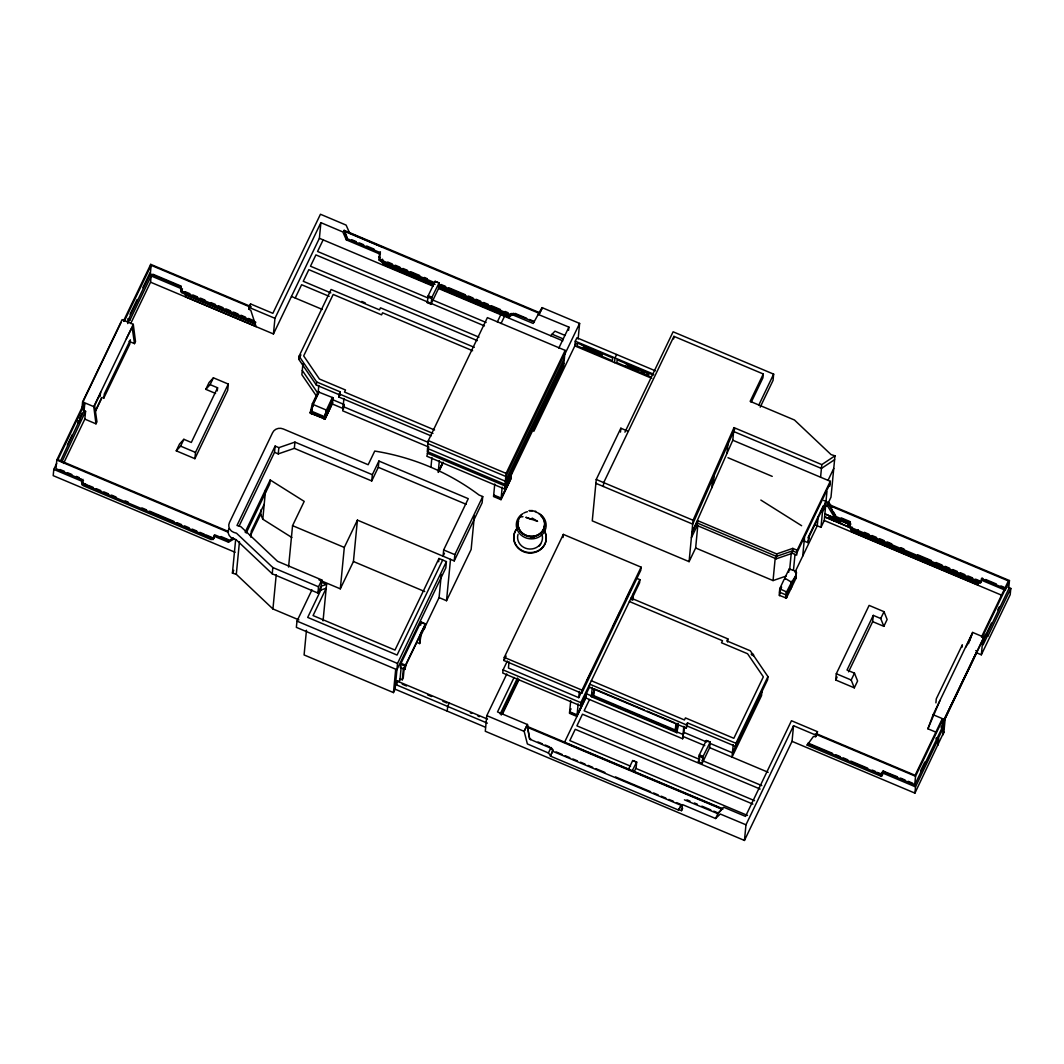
<?xml version="1.0" encoding="UTF-8"?>
<svg xmlns="http://www.w3.org/2000/svg" width="1064" height="1064" viewBox="0 0 1064 1064"><rect width="100%" height="100%" fill="white"/><g stroke="black" fill="none" stroke-linecap="round" stroke-linejoin="round"><path stroke-width="1.5" d="M99.963 396.752L100.654 392.27M256.065 326.648L255.094 323.629L181.306 292.547L180.468 288.291L151.168 275.948L129.914 320.104L129.954 319.067M421.012 621.921L425.48 623.797L425.174 627.055L424.19 629.103L424.15 627.068L406.395 664.056L404.825 669.429L400.357 667.54L400.782 663.87L420.945 621.895L420.706 625.18M425.414 623.77L405.451 665.266L404.825 669.429M987.951 634.982L987.831 636.272L1010.8 588.432L1007.741 587.142M83.192 403.615L83.458 400.875L120.99 322.698M56.631 463.492L53.799 469.384L53.2 475.648L235.078 552.256M79.507 420.253L84.096 410.691L84.774 403.628L84.043 403.323L56.804 460.034L55.98 468.652L82.207 479.718L82.394 483.681L211.576 538.105L213.917 538.038L214.463 534.726L229.132 540.805L233.016 538.557M76.808 421.238L77.127 419.588M80.066 419.083L60.542 460.991M81.848 409.733L82.593 401.913L122.107 319.626L133.279 324.334L135.5 341.544L134.503 343.632L129.063 341.331M83.497 408.962L84.043 403.323M63.534 463.452L84.814 419.123L85.572 411.303L83.364 410.372M80.452 478.96L82.726 480.25L82.979 479.345M150.436 267.224L150.702 264.351L251.064 306.618M127.334 321.767L150.317 273.927L151.141 265.322L250.652 307.243M130.712 323.549L150.556 282.199L151.168 275.948M152.87 274.206L181.252 286.163L181.292 291.177L187.051 293.318M181.678 289.9L181.292 291.177M205.804 389.331L210.127 384.636L217.575 387.775L191.321 442.451L183.873 439.312L179.55 443.994L176.265 450.83L194.885 458.677L195.497 452.413L228.308 384.077L213.412 377.813L209.076 382.495L205.804 389.331L215.58 393.441M217.269 390.9L217.575 387.775M53.799 469.384L81.542 481.088L81.835 484.067A2.234 0.811 25.6 0 0 83.976 486.009L210.925 539.475L213.252 539.421L213.798 536.096L228.467 542.174L233.934 539.022M228.308 384.077L227.696 390.342L194.885 458.677M182.463 288.796L181.319 290.898L255.759 322.246L255.094 323.629L250.865 310.502L248.763 308.919L250.559 303.932L272.863 313.335L320.45 214.25L346.119 225.103L349.617 233.043L383.053 247.38M250.559 303.932L248.763 308.919M298.891 619.886L272.929 608.954L236.301 574.334L232.418 573.124L235.636 539.701M236.301 574.334L239.453 541.696M250.718 537.107L251.303 531.082L264.231 504.163M150.556 282.199L273.448 333.963L274.951 318.322L320.889 222.655L342.834 231.939L346.332 239.879L379.449 253.87L379.223 260.241L382.162 262.13L435.056 284.421M250.293 535.897L260.693 514.218L261.132 509.709M291.908 537.533L262.781 519.205L265.601 489.812M288.57 567.046L292.56 525.656L304.211 501.383L270.203 479.984L269.83 483.827L246.196 533.051M274.525 452.333L275.124 446.082L278.848 447.651L294.941 442.105L372.347 474.704L371.735 480.955L294.342 448.356L278.249 453.902L274.525 452.333L239.201 525.895M278.249 453.902L278.848 447.651M323.057 620.857L326.568 584.362L321.195 586.211L317.923 593.047L272.224 573.802L272.823 567.538L236.514 533.224L233.694 532.346A7.834 7.222 5.5 0 1 229.452 522.557L272.597 432.689A8.007 7.381 5.5 0 1 283.33 428.992L368.171 464.729L374.741 451.07A222.961 205.698 5.5 0 1 479 494.986L482.724 496.556L482.125 502.807L454.235 560.901L357.411 520.123L344.297 547.441L340.307 588.831L319 579.867M272.929 608.954L276.228 574.666M431.133 435.894L338.857 397.018L339.842 394.97L316.367 385.088L298.771 359.299L299.077 356.174L331.09 289.488L379.502 309.877L380.486 307.815L474.278 347.329M294.342 448.356L294.941 442.105M302.908 363.928L301.87 374.701L316.713 396.446M273.448 333.963L319.386 238.296L320.889 222.655M332.62 403.15L325.039 419.163L310.143 412.885L312.337 403.841L318.242 391.539L318.961 392.177L313.055 404.466L310.622 413.337L312.138 413.63M310.622 413.337L324.32 418.405L324.759 416.649M310.901 413.204L313.082 404.16L318.987 391.858M311.38 410.957L311.273 412.087L324.653 417.726L326.435 410.106L332.367 397.497L333.138 397.816L332.221 403.296M316.367 385.088L316.673 381.963L299.077 356.174M318.828 385.394L318.043 393.534L302.282 370.432M311.952 589.895L296.976 621.11L296.364 627.361L396.912 669.708L445.816 567.87L446.414 561.606L438.967 558.48L394.983 650.064L313.069 615.564L326.196 588.219L320.836 590.068L307.695 617.413L397.072 655.052L442.691 560.036M324.281 418.844L326.462 409.8L327.22 410.119L325.039 419.163M323.336 418.338L324.773 419.296L332.713 402.179M306.459 630.247L304.091 654.945L393.454 692.598L395.103 689.179L397.51 663.457L446.414 561.606M332.367 397.497L318.961 392.177M324.773 419.296L332.048 403.628M317.923 593.047L318.522 586.796L321.807 579.96L277.518 561.3L240.89 526.693L236.993 525.483L275.124 446.082M338.857 397.018L340.148 391.845L316.673 381.963M320.836 590.068L321.807 579.96M339.842 394.97L340.148 391.845M343.911 398.428L342.714 410.824L428.952 447.146M343.832 407.352L344.111 404.506L332.527 399.625M379.223 260.241L380.234 252.647L346.97 238.536L344.151 230.343L539.249 312.537L533.21 323.456L512.609 314.798L510.161 316.048L438.78 285.99M340.307 588.831L353.434 561.513L357.411 520.123M371.735 480.955L378.305 467.296L378.904 461.031L468.28 498.684L443.661 549.942L443.063 556.193L444.473 553.267M427.276 302.628L428.207 295.699L435.096 281.348L439.073 282.958L438.541 288.49L431 304.198L427.276 302.628L427.595 301.95M393.454 692.598L395.675 669.535M431 304.198L431.931 297.268L439.073 282.958M396.885 684.192L397.191 681.066L487.485 719.104M401.195 666.968L399.971 679.79L398.987 681.838L400.051 678.845L402.285 679.79L403.269 677.741L404.227 667.913M402.285 679.79L403.429 667.913M428.486 450.285L426.824 456.243L504.589 489.001L563.641 366.003L563.947 362.877L504.881 485.876L504.589 489.001M428.327 440.616L427.276 451.562L505.041 484.32L564.093 361.321L565.157 350.375L487.392 317.617L428.327 440.616L506.092 473.374L505.041 484.32M430.987 466.923L431.891 457.533M417.447 642.629L419.682 643.574L420.626 633.745M421.663 631.138L419.682 643.574M439.339 460.672L438.275 471.631L442.491 462.853M438.647 561.739L438.967 558.48M420.825 635.607L439.073 597.582L441.294 574.533M439.073 597.582L446.521 600.721L450.511 559.332M454.235 560.901L454.833 554.65L482.724 496.556M447.213 711.124L447.665 706.429L449.301 703.011M474.358 516.04L471.139 549.463L446.521 600.721M510.161 316.048L510.866 314.08L513.26 313.454L534.421 322.046M494.747 484.027L493.55 496.529L500.998 499.668L510.84 479.172L511.598 471.352M500.998 499.668L502.195 487.152M506.797 673.964L486.793 715.633L485.29 731.274L744.454 840.44L792.042 741.355L793.544 725.715L815.849 735.118L815.702 736.674L813.468 736.434L807.137 745.119L880.939 776.188L882.894 770.988M507.342 661.01L503.073 669.894L502.767 673.02L580.532 705.778L589.403 687.291L589.709 684.165L686.533 724.943L686.227 728.082L589.403 687.291M503.964 660.518L504.269 657.392L563.335 534.394L641.1 567.152L640.794 570.277L581.729 693.276L503.964 660.518L506.105 656.076M509.031 661.795L508.432 668.046L578.75 697.665L583.032 688.741M534.274 426.624L533.822 431.306L575.93 343.619M568.588 330.292L568.894 327.113L538.331 314.478M655.358 370.817L576.927 337.78L575.278 341.198L574.826 345.893L651.767 378.305M578.111 339.057L579.614 323.416L542.028 307.616L538.557 313.614M563.029 537.519L563.335 534.394M678.433 810.023L681.545 804.903L678.433 810.023L550.434 756.105L553.134 749.987L551.046 747.487L548.412 752.98L550.5 755.48M550.434 756.105L552.801 750.679L550.713 748.165L529.752 739.174L527.425 726.486L722.509 808.667L717.894 813.707L684.418 799.835M570.703 700.79L569.493 713.306L576.941 716.444L578.151 703.929M628.305 431.359L620.857 428.22L596.252 479.478L592.262 520.868L689.086 561.646L695.643 547.987L697.784 525.696M578.75 697.665L579.348 691.414M580.532 705.778L580.824 702.652L639.89 579.654L636.844 578.364M581.729 693.276L582.035 690.15L641.1 567.152M614.54 362.625L614.992 357.93L616.641 354.512M603.328 486.461L603.7 482.617L673.924 336.357L763.3 373.996L762.928 377.84L751.184 402.312M564.439 742.486L585.812 697.957L586.224 693.688L683.048 734.479L684.032 732.431L706.722 741.98M620.485 432.077L620.857 428.22M632.721 600.269L633.319 594.018M639.89 579.654L639.584 582.779L631.418 599.803M673.672 338.911L673.924 336.357M628.545 769.166L632.681 760.561L636.671 762.063L636.126 767.703L634.144 771.812L722.882 809.199M689.086 561.646L693.063 520.256L734 427.622L821.794 464.609L834.974 455.818L831.077 454.607L794.449 420.001L750.16 401.341L763.3 373.996M697.239 525.563L697.718 520.668L776.693 553.932L792.786 548.386L797.175 550.234L796.697 555.129L792.321 553.28L776.228 558.826L697.239 525.563L691.374 537.772M585.812 697.957L682.636 738.749L683.833 726.34M682.636 738.749L684.498 727.55M687.211 726.02L687.517 722.895L735.916 743.284L735.623 746.423L687.211 726.02L686.227 728.082M711.75 487.857L712.587 479.093M679.244 809.717L681.505 810.662L682.556 804.623L715.593 818.509L720.288 814.026L745.97 824.799L744.454 840.44M713.279 484.386L714.13 475.621M727.044 453.224L727.896 444.459M698.41 761.824L699.341 754.881L706.23 740.531L710.22 742.047L709.688 747.673L702.134 763.393L698.41 761.824L699.779 758.965M697.718 520.668L691.853 532.878L732.79 440.243L734 427.622M702.134 763.393L703.065 756.451L710.22 742.047M727.55 642.004L727.856 638.879L631.032 598.088M732.032 757.089L733.216 744.68M624.927 432.157L673.113 331.795L773.648 374.142L773.049 380.407L760.215 407.153M752.66 655.437L752.767 654.307L751.516 653.655L753.525 654.626L753.392 655.903M695.643 547.987L773.049 580.585L775.191 558.307M776.228 558.826L776.693 553.932M727.856 638.879L726.872 640.927L750.346 650.809L767.942 676.598L767.636 679.723L735.623 746.423M779.779 588.379L779.207 595.308L786.363 598.088L790.938 588.804L790.472 587.9L791.51 587.594L795.859 578.523L796.005 571.368L789.235 568.921L784.713 578.111L791.563 582.247L786.575 591.956L779.713 588.764L784.101 579.414L785.126 579.109M779.593 595.641L780.205 589.376M785.551 598.154L786.256 591.93M788.677 572.352L788.983 569.227M786.629 597.782L787.227 591.518M789.594 570.264L791.284 552.761M792.321 553.28L792.786 548.386M790.898 588.897L791.496 582.633M791.563 587.501C788.903 581.808 798.372 575.93 796.005 571.368M793.478 570.238L795.008 554.331M795.819 578.617L796.431 572.366M802.708 556.113L804.517 537.307M804.637 540.06L804.158 541.057L807.882 542.627L809.318 535.897M820.583 477.231L821.794 464.609M818.136 516.745L817.272 525.776L794.968 572.219M814.785 524.725L820.996 527.345L822.445 512.289L825.731 505.453L827.938 506.544L834.628 517.556L849.139 523.714L849.178 527.332L851.306 529.274L978.268 582.753A2.234 0.811 25.6 0 0 980.596 582.686L981.407 580.173L1005.427 590.281M826.023 501.171L826.941 491.621M820.996 527.345L824.281 520.496L826.01 501.596L809.318 536.256M829.8 486.195L830.266 481.3L732.79 440.243M834.974 455.818L830.984 497.207L828.125 503.166M721.02 809.491L723.746 807.23L745.518 816.394L791.456 720.727L817.498 731.7L815.702 736.674M824.627 516.958L847.862 526.733L848.234 523.714L841.797 521.014L839.523 521.52L841.531 523.821M847.862 526.733L848.234 523.714M832.447 510.281L828.949 504.509L835.28 516.213L849.87 522.424L849.83 525.988L851.958 527.93M873.278 615.378L847.024 670.041L854.472 673.179L857.597 681L854.312 687.836L835.692 679.989L836.304 673.738L869.115 605.403L884.011 611.68L887.123 619.501L883.851 626.337L872.679 621.629L873.278 615.378L880.726 618.517L883.851 626.337M876.803 772.291L880.566 773.581M882.535 774.712L881.577 776.467M883.639 771.307L897.444 776.8M877.906 773.581L882.202 775.39L882.575 771.653L883.346 771.653L914.721 784.86L915.545 776.268L942.771 719.583L942.026 719.277L915.12 775.297L817.139 734.014M792.042 741.355L914.92 793.119L915.519 786.855L938.514 738.709M937.889 745.279L938.661 737.525L943.555 727.244L941.347 726.313L941.188 727.869M941.746 722.084L942.026 719.277M942.771 719.583L941.933 728.188L914.721 784.86M942.797 735.064L944.3 719.424L983.814 637.137L972.642 632.428L933.128 714.715L927.901 728.787L936.28 732.311M914.92 793.119L943.888 732.045M962.109 647.125L962.335 644.797L936.267 698.875L935.908 702.852M944.207 720.74L976.885 651.953M983.814 579.561L981.474 578.896L981.819 578.191M983.814 637.137L983.056 644.957L987.897 634.969M985.424 637.482L985.583 635.913M986.341 635.314L985.69 634.064M1007.967 585.24L1008.233 582.367M981.487 636.95L1008.379 580.931L827.513 504.748L827.859 504.057L1009.457 580.545L1008.632 589.163L986.315 635.634M1010.8 588.432L1010.202 594.683L981.327 654.799L976.792 652.884M943.795 732.976L945.231 718.227M981.327 654.799L982.777 640.049L944.3 719.796M678.234 723.853L676.957 732.75L591.358 696.681L592.302 687.224M592.169 692.504L591.358 696.681M644.132 709.874L594.071 688.78L593.273 696.681L594.404 689.339M675.986 723.294L675.201 731.207L676.159 725.435M676.957 732.75L677.901 723.294M405.145 666.17L400.676 664.282M313.282 404.001L311.34 411.116L324.733 416.756L326.276 411.037M311.114 412.3L311.313 411.595M968.453 643.693L972.642 632.428M969.304 641.206L971.605 635.341L965.992 647.032M809.199 536.522L807.882 542.627M734.878 428.672L692.691 524.113L595.88 483.335M940.031 700.351L927.901 728.787M123.49 321.022L150.702 264.351M84.774 403.628L57.882 459.648L228.521 531.521M124.235 321.341L151.141 265.322M79.321 418.777L82.008 413.178M130.034 314.292L137.123 299.529M142.789 287.719L149.878 272.956M67.325 445.018L72.285 434.684M85.572 411.303L61.978 461.696M127.693 323.562L129.914 319.054M84.814 419.123L95.986 423.831L93.765 406.621L133.279 324.334M100.242 393.893L94.63 405.584L96.957 421.796L95.986 423.831M95.162 411.196L101.532 397.923M95.068 412.14L102.144 397.391M82.487 482.684L82.832 481.992L82.726 482.99L87.394 484.958M84.628 484.625L84.96 483.934M88.285 486.168L88.618 485.463L93.193 487.392M182.064 291.204L181.638 290.233M176.265 450.83L180.601 446.135L183.873 439.312M210.127 384.636L213.412 377.813M295.22 298.026L301.604 284.726L329.175 296.337M323.137 239.879L317.564 251.476L427.715 297.867M346.332 239.879L347.303 237.857L344.151 230.343M205.618 535.591L205.964 534.886L211.922 537.4M210.925 539.475L211.576 538.105M298.771 359.299L300.913 354.857M213.252 539.421L213.917 538.038M228.467 542.174L229.465 540.1M245.132 532.186L270.203 479.984M379.077 253.671L380.42 251.849M379.795 254.296L380.433 252.953M381.484 261.199L382.455 259.177M232.418 573.124L233.761 570.304M382.162 262.13L383.133 260.108M310.143 412.885L311.553 409.746M327.22 410.119L333.138 397.816M344.111 404.506L343.127 406.554L427.848 442.238M372.347 474.704L378.904 461.031M497.327 321.953L500.798 314.705M501.038 323.509L504.522 316.274M510.228 315.423L511.199 313.401M512.609 314.798L513.26 313.454M438.208 472.403L443.116 462.175M438.834 471.724L443.05 462.946M542.321 307.709L538.956 314.505L542.441 307.762M397.191 681.066L395.555 684.485L487.379 723.161M558.813 348.101L568.894 327.113M506.092 473.374L565.157 350.375M564.851 353.461L505.799 476.473L428.034 443.715M564.612 354.671L579.614 323.416M564.399 358.209L505.334 481.207L427.568 448.449M510.986 477.603L501.144 498.112L493.696 494.973M510.919 478.388L501.078 498.883L493.63 495.758M514.072 677.462L497.513 711.936L527.451 724.544L528.688 728.082M500.2 713.984L517.463 678.021M501.25 715.048L518.514 679.085M502.487 714.09L519.033 679.617M486.793 715.633L524.087 731.34L527.345 724.491M548.412 752.98L527.372 743.922L524.166 731.38L527.451 724.544M529.606 738.948L527.425 726.486M530.431 739.626L530.763 738.935M571.049 708.824L569.639 711.75L577.087 714.888L585.958 696.401M586.61 681.293L591.624 670.865M613.077 626.177L620.219 611.295M625.938 599.378L630.952 588.951M585.892 697.186L577.021 715.66L569.572 712.534M589.536 699.527L584.136 710.779L698.995 759.164M758.672 405.357L773.648 374.142M632.269 770.735L636.671 762.063M686.533 724.943L687.517 722.895M828.031 480.356L833.75 468.439M797.175 550.234L830.266 481.3M830.026 483.748L796.936 552.682L792.56 550.833L776.467 556.379L697.479 523.116M781.614 587.075L779.513 592.183L786.376 595.069L791.164 585.094M807.909 537.905L823.39 505.666L825.252 506.451L825.558 502.7L825.105 503.365M827.366 506.132L829.016 502.713L832.101 507.249M681.505 810.662L682.649 808.254M834.628 517.556L835.612 515.508L833.245 511.598M735.916 743.284L767.942 676.598M731.966 757.209L761.531 695.63L761.944 691.361L732.431 752.82L709.741 743.257M849.418 522.158L849.75 521.466L841.278 517.889M850.136 522.796L850.389 521.892M849.178 527.332L850.814 523.9M851.306 529.274L852.304 527.225M715.593 818.509L718.227 813.016L721.432 809.757M857.917 530.431L858.262 529.739M745.97 824.799L793.544 725.715M835.692 679.989L837.129 677.023M807.137 745.119L808.121 743.084L832.54 753.365M815.849 735.118L817.498 731.7M848.553 671.863L872.679 621.629M854.312 687.836L851.2 680.016L854.472 673.179M880.726 618.517L884.011 611.68M880.832 776.148L881.817 774.113L882.561 774.419M975.262 579.867L975.595 579.162L979.252 580.691L978.907 581.396M881.923 772.983L883.665 770.988M848.979 526.667L981.141 582.341L981.487 578.856L982.591 578.204M982.218 637.269L1009.457 580.545M944.446 718.905L976.965 651.088L975.768 650.583M982.817 639.797L984.16 637.004M984.838 635.594L985.397 634.437M986.594 633.186L991.488 622.999M997.766 609.911L999.163 606.999M920.586 770.802L924.776 762.063M982.883 641.512L986.142 634.756M126.377 338.698L132.162 327.406L134.503 343.632M425.188 624.169L420.719 622.294M792.161 581.25L791.084 581.622M522.929 516.599L522.823 516.785A13.46 4.815 29.3 0 0 518.979 518.727M531.774 518.74L531.402 519.405L525.855 517.317L537.573 521.373L532.146 518.075M550.647 335.705L554.956 331.17L565.077 335.439M834.602 459.675L821.421 468.453L733.628 431.479M230.768 539.355L233.362 537.852M773.049 580.585L786.216 576.05M839.403 520.003L837.036 520.469L839.137 522.823M837.169 519.059L834.735 519.498L836.889 521.879M836.942 518.966L834.482 519.392L836.676 521.786M636.219 370.777L638.852 370.418L634.516 367.133M834.615 517.982L831.822 518.274L834.349 520.801M599.498 355.31L602.317 355.03L598.141 351.812M631.564 368.809L634.383 368.53L630.327 365.364M834.415 517.902L831.489 518.128L834.149 520.722M831.955 516.865L828.962 517.064L831.689 519.684M640.023 372.373L643.108 372.214L638.999 369.009M529.433 510.64L535.817 511.279M529.074 510.654L532.479 510.56M630.061 368.184L633.399 368.117L628.944 364.779M791.097 584.814L796.125 575.491L795.712 574.494M634.25 369.94L637.655 369.913L633.532 366.708M641.18 372.866L644.611 372.839L640.302 369.567M644.957 374.462L648.801 374.608L644.744 371.429M593.818 352.916L598.008 353.208L594.084 350.096M589.656 351.16L593.951 351.506L589.922 348.34M591.132 351.785L595.441 352.131L591.398 348.965M595.308 353.541L599.631 353.9L595.587 350.734M585.24 349.298L589.788 349.75L585.506 346.478M586.65 349.896L591.265 350.375L586.916 347.077M581.981 347.928L586.783 348.487L582.247 345.108M625.22 366.136L630.194 366.774L625.486 363.329M361.787 301.405L365.258 302.934M982.152 578.856L1006.065 588.924M882.588 772.983L915.519 786.855M343.832 231.061L538.916 313.228M351.772 239.733L356.241 241.621M359.206 242.871L363.675 244.747M366.654 246.01L374.102 249.136M515.029 313.388L526.627 318.269M529.526 319.493L533.875 321.328M378.771 256.823L380.008 257.342M435.096 281.348L438.82 282.918M387.708 262.037L392.284 263.965M395.329 265.242L399.904 267.17M402.95 268.461L407.512 270.376M410.571 271.666L419.708 275.51M424.283 277.438L427.329 278.728M441.041 284.5L445.617 286.429M448.662 287.706L465.42 294.768M468.466 296.058L473.041 297.987M476.087 299.263L480.662 301.192M483.708 302.469L488.283 304.397M491.329 305.687L500.466 309.531M505.041 311.459L508.087 312.736M379.861 258.898L382.814 260.8M575.278 341.198L653.708 374.235M379.981 259.603L434.617 282.612M439.193 284.54L510.813 314.705M653.336 375.06L617.147 359.805L616.867 362.625L650.982 376.988M433.514 284.367L382.814 263.007L382.694 264.298L433.394 285.644M438.727 286.562L509.576 316.407L509.443 317.684L438.607 287.839M552.083 334.189L563.348 338.937M319.386 238.296L433.287 286.269M438.541 288.49L562.816 340.839M428.207 295.699L431.931 297.268M427.808 297.002L431.532 298.572M432.968 300.088L486.128 322.472M484.466 325.903L315.915 254.908L310.488 266.213L478.973 337.168M477.31 340.613L308.839 269.658L303.253 281.282L330.824 292.893M727.949 457.706L772.225 476.366M472.616 350.734L382.575 312.803L381.59 314.851L333.178 294.462L303.679 355.921L319.439 379.023L345.507 389.996L344.523 392.044L434.564 429.976M823.656 500.452L829.016 502.713M985.69 579.508L996.396 584.016M1000.985 585.945L1004.044 587.235M820.583 511.505L822.445 512.289M848.128 523.927L824.999 513.925L839.656 520.11L837.275 520.562L839.39 522.929M864.354 532.306L868.929 534.221M871.975 535.511L876.55 537.44M879.596 538.716L884.157 540.645M887.216 541.935L891.778 543.85M900.929 547.707L903.974 548.984M917.687 554.77L931.412 560.542M935.974 562.47L942.079 565.037M945.125 566.327L949.687 568.243M952.746 569.533L957.307 571.461M960.366 572.738L964.928 574.666M967.974 575.957L972.549 577.872M824.72 516.745L847.955 526.534M824.281 520.496L1001.769 595.255M291.456 296.444L322.339 309.438M801.631 525.722L760.853 500.067M248.91 307.35L274.951 318.322M150.317 273.927L180.933 286.828M185.389 291.815L189.897 293.717M192.903 294.981L197.425 296.883M200.431 298.146L204.94 300.048M210.951 302.588L215.473 304.49M218.479 305.754L222.988 307.656M225.994 308.919L230.516 310.821M233.521 312.085L238.03 313.986M241.036 315.25L245.545 317.152M248.55 318.429L253.072 320.331M255.307 324.174L185.415 294.741L185.389 296.736L255.892 326.435M596.252 479.478L693.063 520.256M339.163 393.893L432.955 433.407M332.114 403.894L343.699 408.776M330.891 403.788L331.995 404.254M127.906 318.721L128.651 319.04M312.337 403.841L313.082 404.16M313.055 404.466L326.435 410.106M427.13 453.131L504.881 485.876M378.305 467.296L466.165 504.296M836.304 673.738L851.2 680.016M933.128 714.715L944.3 719.424M629.396 601.506L722.496 640.728L721.512 642.776L747.566 653.748L763.34 676.85L733.841 738.296L685.429 717.907L684.445 719.969L591.345 680.747M935.948 738.775L936.692 739.094M443.661 549.942L454.833 554.65M82.593 401.913L93.765 406.621M180.601 446.135L195.497 452.413M78.284 422.182L79.308 422.621M77.965 422.874L78.696 423.179M815.197 733.987L915.545 776.268M900.503 778.09L905.105 780.018M908.164 781.309L912.766 783.25M292.56 525.656L344.297 547.441M835.599 754.655L840.174 756.584M843.233 757.874L847.809 759.802M850.868 761.093L867.665 768.155M872.241 770.097L875.3 771.373M807.802 743.736L882.242 775.084M353.434 561.513L424.736 591.544M56.804 460.034L228.135 532.199M647.165 711.151L674.47 722.656M706.23 740.531L709.954 742.1M220.98 536.535L228.055 539.514M60.023 469.517L64.465 471.392M67.431 472.642L71.886 474.517M76.342 476.379L79.308 477.63M504.269 657.392L582.035 690.15M593.765 695.656L675.693 730.183M610.191 703.384L634.649 713.691M637.708 714.981L642.297 716.91M645.343 718.2L669.801 728.508M320.57 581.835L326.568 584.362M96.239 488.669L100.801 490.597M103.86 491.887L108.422 493.816M111.481 495.093L116.043 497.021M125.193 500.865L128.239 502.155M141.951 507.927L146.526 509.856M149.572 511.146L173.951 521.413M177.01 522.69L181.572 524.619M184.631 525.909L189.193 527.837M192.238 529.114L196.813 531.042M199.859 532.319L204.434 534.248M683.62 736.687L704.794 745.611M709.342 747.526L768.181 772.304M272.823 567.538L318.522 586.796M503.073 669.894L580.824 702.652M699.341 754.881L703.065 756.451M698.942 756.291L702.666 757.861M702.067 760.454L761.797 785.604M760.148 789.049L582.474 714.21L576.901 725.848L754.562 800.673M752.9 804.118L575.238 729.292L569.812 740.584L630.553 766.173M632.681 760.561L636.405 762.117M401.035 663.284L405.504 665.173M296.976 621.11L397.51 663.457M635.793 768.381L747.473 815.423M568.163 744.029L628.904 769.605M527.092 727.178L722.177 809.345M686.972 799.862L689.951 801.112M694.42 802.988L697.386 804.238M701.854 806.126L710.792 809.89M713.758 811.14L718.227 813.016M402.219 684.165L406.554 685.987M427.595 694.845L431.598 696.534M442.837 701.269L446.973 703.011M470.328 712.853L471.711 713.425M477.989 716.072L479.359 716.657M538.012 741.994L542.347 743.829M545.247 745.039L549.596 746.875M556.113 751.902L562.218 754.469M565.263 755.746L569.839 757.674M572.884 758.965L577.446 760.88M580.505 762.17L585.067 764.098M588.113 765.375L592.688 767.304M595.734 768.594L604.884 772.437M615.551 776.933L650.596 791.696M653.642 792.973L658.217 794.901M661.263 796.191L665.838 798.106M668.884 799.396L673.446 801.325M676.505 802.602L681.066 804.53M552.748 751.304L680.747 805.209M395.103 689.179L485.397 727.204M128.358 319.413L129.861 320.051M936.307 737.778L937.065 738.097M751.264 654.44L752.434 655.052L751.49 653.974M272.224 573.802L235.902 539.488L233.096 538.61A7.834 7.222 5.5 0 1 228.853 528.808M260.693 514.218L262.781 519.205M83.444 480.888A2.234 0.811 25.6 0 1 83.484 480.635M544.555 524.871A13.287 12.249 5.5 0 1 529.486 536.748A13.287 12.249 5.5 0 1 518.474 521.214M540.751 515.654A13.287 12.249 5.5 0 1 534.7 536.07A13.287 12.249 5.5 0 1 518.514 520.748M535.152 511.864A14.923 13.765 5.5 0 1 544.329 531.88A14.923 13.765 5.5 0 1 521.267 535.205A14.923 13.765 5.5 0 1 522.73 513.646M523.834 513.021A14.923 13.765 5.5 0 1 527.438 511.718M534.248 537.825A12.462 11.491 5.5 0 1 531.029 538.158M544.116 530.763A16.293 15.029 5.5 0 1 539.648 550.261A16.293 15.029 5.5 0 1 518.101 548.12A16.293 15.029 5.5 0 1 517.569 528.116M544.169 530.284A16.293 15.029 5.5 0 1 539.687 549.782A16.293 15.029 5.5 0 1 518.141 547.641A16.293 15.029 5.5 0 1 517.609 527.651M542.081 534.793A12.462 11.491 5.5 0 1 529.978 549.051A12.462 11.491 5.5 0 1 518.022 534.354M540.751 543.97A12.462 11.491 5.5 0 1 538.756 546.311M521.666 514.976A13.539 12.489 5.5 0 0 520.163 516.625L518.54 519.498A13.539 12.489 5.5 0 0 525.084 534.926A13.539 12.489 5.5 0 0 542.387 531.189L544.01 528.303A13.539 12.489 5.5 0 0 538.983 513.752M103.687 398.282L129.755 344.244L130.406 339.855L104.339 393.933L103.687 398.282M78.404 420.932L79.055 422.182L78.404 420.932M577.433 343.087L577.154 345.893L612.399 360.736L612.678 357.93L577.433 343.087M851.266 529.766L851.107 531.468L978.055 584.934L978.215 583.232L851.266 529.766"/></g></svg>
